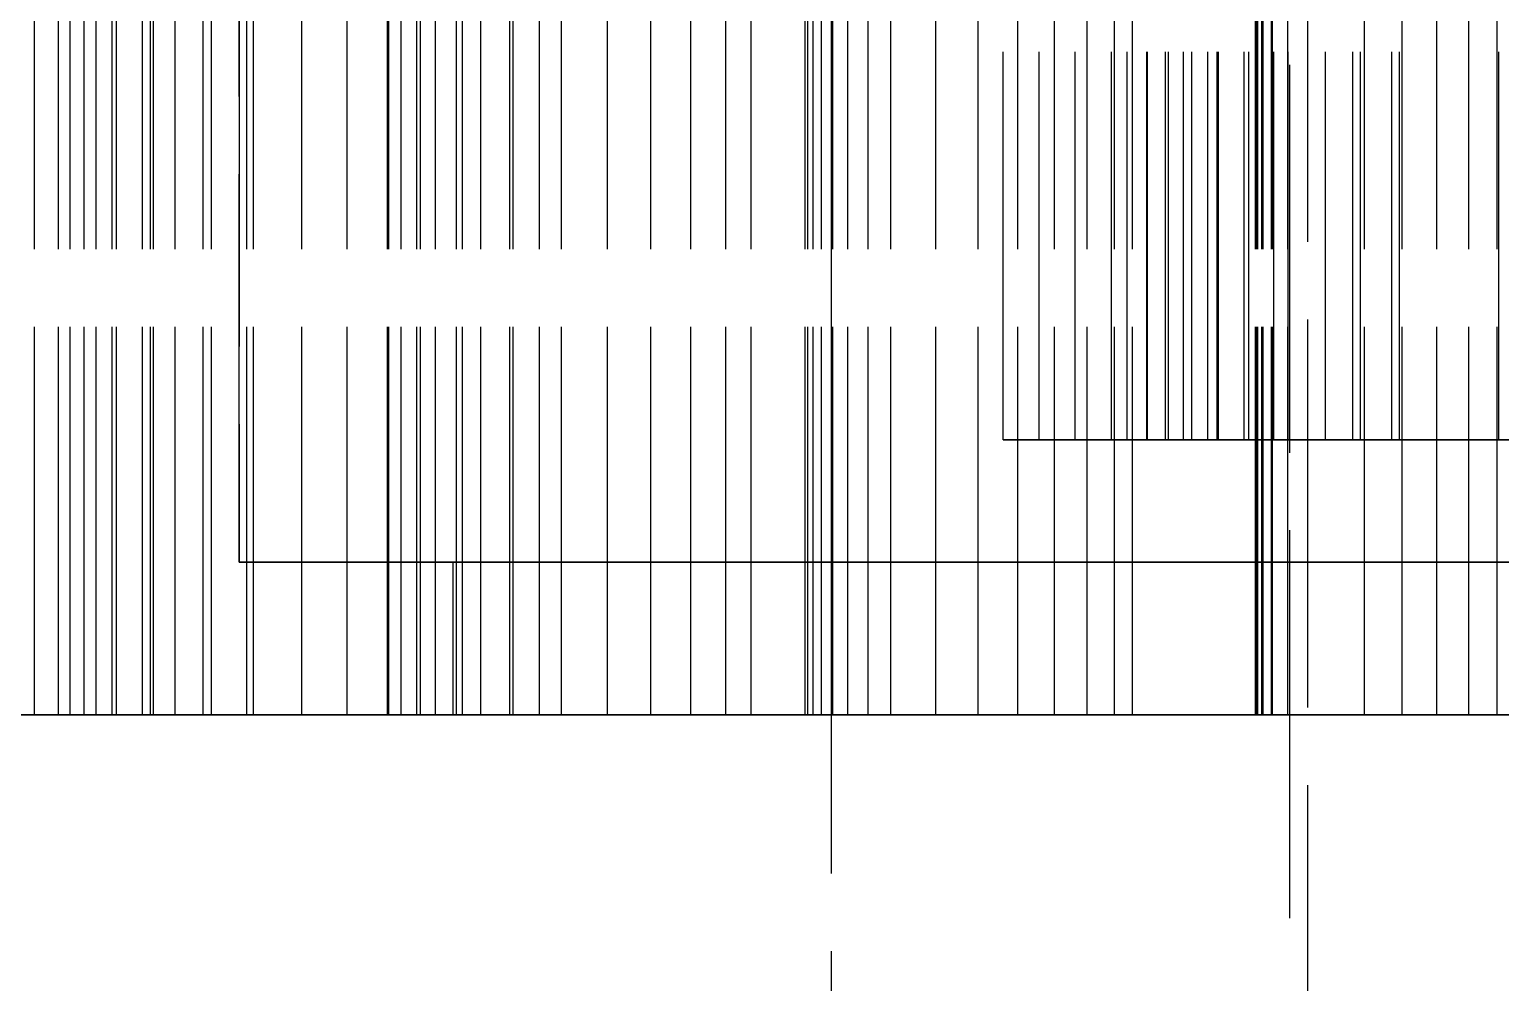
# Model space of a CAD drawing. Header units: millimetres. Extents: x -9 to 243, y -53 to 196.
# Drawn here: x 152.163 to 156.981, y 18.523 to 21.644 of the extents above; entities that cross this region are included whole.
import ezdxf

# ---------------------------------------------------------------- set-up
doc = ezdxf.new("R2010")
doc.units = ezdxf.units.MM
doc.linetypes.add('DASHED', pattern=[1.524, 1.27, -0.254])
doc.layers.add('HIDDEN', color=8, linetype='DASHED')

msp = doc.modelspace()

# ---------------------------------------------------------------- linework, layer by layer
at = {"layer": 'HIDDEN'}
for points in [[(156.35, -20.2), (156.35, 32.4)], [(156.29, 26.1), (156.29, -11.6)], [(152.17957, 19.4), (152.17957, 23.8)], [(152.17957, 19.4), (152.17957, 23.8)], [(152.25776, 19.4), (152.25776, 23.8)], [(152.25776, 19.4), (152.25776, 23.8)], [(152.29646, 19.4), (152.29646, 23.8)], [(152.29646, 19.4), (152.29646, 23.8)], [(152.34254, 19.4), (152.34254, 23.8)], [(152.34254, 19.4), (152.34254, 23.8)], [(152.38156, 19.4), (152.38156, 23.8)], [(152.38156, 19.4), (152.38156, 23.8)], [(152.43416, 19.4), (152.43416, 23.8)], [(152.43416, 19.4), (152.43416, 23.8)], [(152.44796, 19.4), (152.44796, 23.8)], [(152.44796, 19.4), (152.44796, 23.8)], [(152.5331, 19.4), (152.5331, 23.8)], [(152.5331, 19.4), (152.5331, 23.8)], [(152.55946, 19.4), (152.55946, 23.8)], [(152.55946, 19.4), (152.55946, 23.8)], [(152.56935, 19.4), (152.56935, 23.8)], [(152.56935, 19.4), (152.56935, 23.8)], [(152.64041, 19.4), (152.64041, 23.8)], [(152.64041, 19.4), (152.64041, 23.8)], [(152.73148, 19.4), (152.73148, 23.8)], [(152.73148, 19.4), (152.73148, 23.8)], [(152.75952, 19.4), (152.75952, 23.8)], [(152.75952, 19.4), (152.75952, 23.8)], [(152.87501, 19.4), (152.87501, 23.8)], [(152.87501, 19.4), (152.87501, 23.8)], [(152.89697, 19.4), (152.89697, 23.8)], [(152.89697, 19.4), (152.89697, 23.8)], [(153.05501, 19.4), (153.05501, 23.8)], [(153.05501, 19.4), (153.05501, 23.8)], [(153.20404, 19.4), (153.20404, 23.8)], [(153.20404, 19.4), (153.20404, 23.8)], [(153.33554, 19.4), (153.33554, 23.8)], [(153.33554, 19.4), (153.33554, 23.8)], [(153.33972, 19.4), (153.33972, 23.8)], [(153.33972, 19.4), (153.33972, 23.8)], [(153.37988, 19.4), (153.37988, 23.8)], [(153.37988, 19.4), (153.37988, 23.8)], [(153.4321, 19.4), (153.4321, 23.8)], [(153.4321, 19.4), (153.4321, 23.8)], [(153.4442, 19.4), (153.4442, 23.8)], [(153.4442, 19.4), (153.4442, 23.8)], [(153.49259, 19.4), (153.49259, 23.8)], [(153.49259, 19.4), (153.49259, 23.8)], [(153.56204, 19.4), (153.56204, 23.8)], [(153.56204, 19.4), (153.56204, 23.8)], [(153.58166, 19.4), (153.58166, 23.8)], [(153.58166, 19.4), (153.58166, 23.8)], [(153.64181, 19.4), (153.64181, 23.8)], [(153.64181, 19.4), (153.64181, 23.8)], [(153.73627, 19.4), (153.73627, 23.8)], [(153.73627, 19.4), (153.73627, 23.8)], [(153.7475, 19.4), (153.7475, 23.8)], [(153.7475, 19.4), (153.7475, 23.8)], [(153.83323, 19.4), (153.83323, 23.8)], [(153.83323, 19.4), (153.83323, 23.8)], [(153.90602, 19.4), (153.90602, 23.8)], [(153.90602, 19.4), (153.90602, 23.8)], [(154.05653, 19.4), (154.05653, 23.8)], [(154.05653, 19.4), (154.05653, 23.8)], [(154.19799, 19.4), (154.19799, 23.8)], [(154.19799, 19.4), (154.19799, 23.8)], [(154.3286, 19.4), (154.3286, 23.8)], [(154.3286, 19.4), (154.3286, 23.8)], [(154.44324, 19.4), (154.44324, 23.8)], [(154.44324, 19.4), (154.44324, 23.8)], [(154.5268, 19.4), (154.5268, 23.8)], [(154.5268, 19.4), (154.5268, 23.8)], [(154.70343, 19.4), (154.70343, 23.8)], [(154.70343, 19.4), (154.70343, 23.8)], [(154.71221, 19.4), (154.71221, 23.8)], [(154.71221, 19.4), (154.71221, 23.8)], [(154.72987, 19.4), (154.72987, 23.8)], [(154.72987, 19.4), (154.72987, 23.8)], [(154.75691, 19.4), (154.75691, 23.8)], [(154.75691, 19.4), (154.75691, 23.8)], [(154.79419, 19.4), (154.79419, 23.8)], [(154.79419, 19.4), (154.79419, 23.8)], [(154.84335, 19.4), (154.84335, 23.8)], [(154.84335, 19.4), (154.84335, 23.8)], [(154.90953, 19.4), (154.90953, 23.8)], [(154.90953, 19.4), (154.90953, 23.8)], [(154.98423, 19.4), (154.98423, 23.8)], [(154.98423, 19.4), (154.98423, 23.8)], [(154.98424, 19.4), (154.98424, 23.8)], [(154.98424, 19.4), (154.98424, 23.8)], [(155.13162, 19.4), (155.13162, 23.8)], [(155.13162, 19.4), (155.13162, 23.8)], [(155.27056, 19.4), (155.27056, 23.8)], [(155.27056, 19.4), (155.27056, 23.8)], [(155.40031, 19.4), (155.40031, 23.8)], [(155.40031, 19.4), (155.40031, 23.8)], [(155.51974, 19.4), (155.51974, 23.8)], [(155.51974, 19.4), (155.51974, 23.8)], [(155.62691, 19.4), (155.62691, 23.8)], [(155.62691, 19.4), (155.62691, 23.8)], [(155.71611, 19.4), (155.71611, 23.8)], [(155.71611, 19.4), (155.71611, 23.8)], [(155.77553, 19.4), (155.77553, 23.8)], [(155.77553, 19.4), (155.77553, 23.8)], [(156.17853, 19.4), (156.17853, 23.8)], [(156.17853, 19.4), (156.17853, 23.8)], [(156.18221, 19.4), (156.18221, 23.8)], [(156.18221, 19.4), (156.18221, 23.8)], [(156.18597, 19.4), (156.18597, 23.8)], [(156.18597, 19.4), (156.18597, 23.8)], [(156.19887, 19.4), (156.19887, 23.8)], [(156.19887, 19.4), (156.19887, 23.8)], [(156.20355, 19.4), (156.20355, 23.8)], [(156.20355, 19.4), (156.20355, 23.8)], [(156.23067, 19.4), (156.23067, 23.8)], [(156.23067, 19.4), (156.23067, 23.8)], [(156.23422, 19.4), (156.23422, 23.8)], [(156.23422, 19.4), (156.23422, 23.8)], [(156.28382, 19.4), (156.28382, 23.8)], [(156.28382, 19.4), (156.28382, 23.8)], [(156.53535, 19.4), (156.53535, 23.8)], [(156.53535, 19.4), (156.53535, 23.8)], [(156.65864, 19.4), (156.65864, 23.8)], [(156.65864, 19.4), (156.65864, 23.8)], [(156.77266, 19.4), (156.77266, 23.8)], [(156.77266, 19.4), (156.77266, 23.8)], [(156.87665, 19.4), (156.87665, 23.8)], [(156.87665, 19.4), (156.87665, 23.8)], [(156.96947, 19.4), (156.96947, 23.8)], [(156.96947, 19.4), (156.96947, 23.8)], [(152.85, 23.4), (152.85, 19.9)], [(152.85, 19.9), (152.85, 23.4)], [(154.79, 19.9), (154.79, 23.4)], [(154.79, -11.6), (154.79, 23.4)], [(155.35227, 20.3), (155.35227, 23.3)], [(155.35227, 20.3), (155.35227, 23.3)], [(155.4694, 20.3), (155.4694, 23.3)], [(155.4694, 20.3), (155.4694, 23.3)], [(155.58758, 20.3), (155.58758, 23.3)], [(155.58758, 20.3), (155.58758, 23.3)], [(155.70621, 20.3), (155.70621, 23.3)], [(155.70621, 20.3), (155.70621, 23.3)], [(155.75786, 20.3), (155.75786, 23.3)], [(155.75786, 20.3), (155.75786, 23.3)], [(155.82227, 20.3), (155.82227, 23.3)], [(155.82227, 20.3), (155.82227, 23.3)], [(155.82466, 20.3), (155.82466, 23.3)], [(155.82466, 20.3), (155.82466, 23.3)], [(155.88389, 20.3), (155.88389, 23.3)], [(155.88389, 20.3), (155.88389, 23.3)], [(155.89302, 20.3), (155.89302, 23.3)], [(155.89302, 20.3), (155.89302, 23.3)], [(155.94218, 20.3), (155.94218, 23.3)], [(155.94218, 20.3), (155.94218, 23.3)], [(155.96986, 20.3), (155.96986, 23.3)], [(155.96986, 20.3), (155.96986, 23.3)], [(156.02237, 20.3), (156.02237, 23.3)], [(156.02237, 20.3), (156.02237, 23.3)], [(156.05268, 20.3), (156.05268, 23.3)], [(156.05268, 20.3), (156.05268, 23.3)], [(156.05752, 20.3), (156.05752, 23.3)], [(156.05752, 20.3), (156.05752, 23.3)], [(156.14169, 20.3), (156.14169, 23.3)], [(156.14169, 20.3), (156.14169, 23.3)], [(156.15631, 20.3), (156.15631, 23.3)], [(156.15631, 20.3), (156.15631, 23.3)], [(156.23848, 20.3), (156.23848, 23.3)], [(156.23848, 20.3), (156.23848, 23.3)], [(156.28494, 20.3), (156.28494, 23.3)], [(156.28494, 20.3), (156.28494, 23.3)], [(156.40727, 20.3), (156.40727, 23.3)], [(156.40727, 20.3), (156.40727, 23.3)], [(156.49741, 20.3), (156.49741, 23.3)], [(156.49741, 20.3), (156.49741, 23.3)], [(156.52182, 20.3), (156.52182, 23.3)], [(156.52182, 20.3), (156.52182, 23.3)], [(156.6248, 20.3), (156.6248, 23.3)], [(156.6248, 20.3), (156.6248, 23.3)], [(156.64986, 20.3), (156.64986, 23.3)], [(156.64986, 20.3), (156.64986, 23.3)], [(156.97533, 20.3), (156.97533, 23.3)], [(156.97533, 20.3), (156.97533, 23.3)], [(155.35227, 20.3), (155.4694, 20.3)], [(155.4694, 20.3), (155.35227, 20.3)], [(155.4694, 20.3), (155.58758, 20.3)], [(155.58758, 20.3), (155.4694, 20.3)], [(155.58758, 20.3), (155.70621, 20.3)], [(155.70621, 20.3), (155.58758, 20.3)], [(155.70621, 20.3), (155.82466, 20.3)], [(155.82466, 20.3), (155.70621, 20.3)], [(155.75786, 20.3), (155.88389, 20.3)], [(155.82227, 20.3), (155.75786, 20.3)], [(155.75786, 20.3), (155.82227, 20.3)], [(155.88389, 20.3), (155.75786, 20.3)], [(155.89302, 20.3), (155.82227, 20.3)], [(155.82227, 20.3), (155.89302, 20.3)], [(155.82466, 20.3), (155.94218, 20.3)], [(155.94218, 20.3), (155.82466, 20.3)], [(155.88389, 20.3), (156.02237, 20.3)], [(156.02237, 20.3), (155.88389, 20.3)], [(155.96986, 20.3), (155.89302, 20.3)], [(155.89302, 20.3), (155.96986, 20.3)], [(155.94218, 20.3), (156.05752, 20.3)], [(156.05752, 20.3), (155.94218, 20.3)], [(156.05268, 20.3), (155.96986, 20.3)], [(155.96986, 20.3), (156.05268, 20.3)], [(156.02237, 20.3), (156.15631, 20.3)], [(156.15631, 20.3), (156.02237, 20.3)], [(156.14169, 20.3), (156.05268, 20.3)], [(156.05268, 20.3), (156.14169, 20.3)], [(156.05752, 20.3), (156.49741, 20.3)], [(156.49741, 20.3), (156.05752, 20.3)], [(156.23848, 20.3), (156.14169, 20.3)], [(156.14169, 20.3), (156.23848, 20.3)], [(156.15631, 20.3), (156.28494, 20.3)], [(156.28494, 20.3), (156.15631, 20.3)], [(156.64986, 20.3), (156.23848, 20.3)], [(156.23848, 20.3), (156.64986, 20.3)], [(156.28494, 20.3), (156.40727, 20.3)], [(156.40727, 20.3), (156.28494, 20.3)], [(156.40727, 20.3), (156.52182, 20.3)], [(156.52182, 20.3), (156.40727, 20.3)], [(156.49741, 20.3), (156.64986, 20.3)], [(156.64986, 20.3), (156.49741, 20.3)], [(156.52182, 20.3), (156.6248, 20.3)], [(156.6248, 20.3), (156.52182, 20.3)], [(156.6248, 20.3), (156.97533, 20.3)], [(156.97533, 20.3), (156.6248, 20.3)], [(156.97533, 20.3), (157.39184, 20.3)], [(157.39184, 20.3), (156.97533, 20.3)], [(157.04048, 19.9), (156.85, 19.9), (156.65952, 19.9), (156.46905, 19.9), (156.27857, 19.9), (156.0881, 19.9), (155.89762, 19.9), (155.70714, 19.9), (155.51667, 19.9), (155.32619, 19.9), (155.13571, 19.9), (154.94524, 19.9), (154.75476, 19.9), (154.56429, 19.9), (154.37381, 19.9), (154.18333, 19.9), (153.99286, 19.9), (153.80238, 19.9), (153.6119, 19.9), (153.42143, 19.9), (153.23095, 19.9), (153.04048, 19.9), (152.85, 19.9)], [(152.85, 19.9), (152.94524, 19.9), (153.04048, 19.9), (153.13571, 19.9), (153.23095, 19.9), (153.32619, 19.9), (153.42143, 19.9), (153.51667, 19.9), (153.6119, 19.9), (153.70714, 19.9), (153.80238, 19.9), (153.89762, 19.9), (153.99286, 19.9), (154.0881, 19.9), (154.18333, 19.9), (154.27857, 19.9), (154.37381, 19.9), (154.46905, 19.9), (154.56429, 19.9), (154.65952, 19.9), (154.75476, 19.9), (154.85, 19.9), (154.94524, 19.9), (155.04048, 19.9), (155.13571, 19.9), (155.23095, 19.9), (155.32619, 19.9), (155.42143, 19.9), (155.51667, 19.9), (155.6119, 19.9), (155.70714, 19.9), (155.80238, 19.9), (155.89762, 19.9), (155.99286, 19.9), (156.0881, 19.9), (156.18333, 19.9), (156.27857, 19.9), (156.37381, 19.9), (156.46905, 19.9), (156.56429, 19.9), (156.65952, 19.9), (156.75476, 19.9), (156.85, 19.9), (156.94524, 19.9), (157.04048, 19.9)], [(157.04048, 19.9), (156.85, 19.9), (156.65952, 19.9), (156.46905, 19.9), (156.27857, 19.9), (156.0881, 19.9), (155.89762, 19.9), (155.70714, 19.9), (155.51667, 19.9), (155.32619, 19.9), (155.13571, 19.9), (154.94524, 19.9), (154.75476, 19.9), (154.56429, 19.9), (154.37381, 19.9), (154.18333, 19.9), (153.99286, 19.9), (153.80238, 19.9), (153.6119, 19.9), (153.42143, 19.9), (153.23095, 19.9), (153.04048, 19.9), (152.85, 19.9)], [(152.85, 19.9), (152.94524, 19.9), (153.04048, 19.9), (153.13571, 19.9), (153.23095, 19.9), (153.32619, 19.9), (153.42143, 19.9), (153.51667, 19.9), (153.6119, 19.9), (153.70714, 19.9), (153.80238, 19.9), (153.89762, 19.9), (153.99286, 19.9), (154.0881, 19.9), (154.18333, 19.9), (154.27857, 19.9), (154.37381, 19.9), (154.46905, 19.9), (154.56429, 19.9), (154.65952, 19.9), (154.75476, 19.9), (154.85, 19.9), (154.94524, 19.9), (155.04048, 19.9), (155.13571, 19.9), (155.23095, 19.9), (155.32619, 19.9), (155.42143, 19.9), (155.51667, 19.9), (155.6119, 19.9), (155.70714, 19.9), (155.80238, 19.9), (155.89762, 19.9), (155.99286, 19.9), (156.0881, 19.9), (156.18333, 19.9), (156.27857, 19.9), (156.37381, 19.9), (156.46905, 19.9), (156.56429, 19.9), (156.65952, 19.9), (156.75476, 19.9), (156.85, 19.9), (156.94524, 19.9), (157.04048, 19.9)], [(157.08333, 19.9), (156.91508, 19.9), (156.74683, 19.9), (156.57857, 19.9), (156.41032, 19.9), (156.24206, 19.9), (156.07381, 19.9), (155.90556, 19.9), (155.7373, 19.9), (155.56905, 19.9), (155.40079, 19.9), (155.23254, 19.9), (155.06429, 19.9), (154.89603, 19.9), (154.72778, 19.9), (154.55952, 19.9), (154.39127, 19.9), (154.22302, 19.9), (154.05476, 19.9), (153.88651, 19.9), (153.71825, 19.9), (153.55, 19.9)], [(153.55, 19.9), (153.63413, 19.9), (153.71825, 19.9), (153.80238, 19.9), (153.88651, 19.9), (153.97063, 19.9), (154.05476, 19.9), (154.13889, 19.9), (154.22302, 19.9), (154.30714, 19.9), (154.39127, 19.9), (154.4754, 19.9), (154.55952, 19.9), (154.64365, 19.9), (154.72778, 19.9), (154.8119, 19.9), (154.89603, 19.9), (154.98016, 19.9), (155.06429, 19.9), (155.14841, 19.9), (155.23254, 19.9), (155.31667, 19.9), (155.40079, 19.9), (155.48492, 19.9), (155.56905, 19.9), (155.65317, 19.9), (155.7373, 19.9), (155.82143, 19.9), (155.90556, 19.9), (155.98968, 19.9), (156.07381, 19.9), (156.15794, 19.9), (156.24206, 19.9), (156.32619, 19.9), (156.41032, 19.9), (156.49444, 19.9), (156.57857, 19.9), (156.6627, 19.9), (156.74683, 19.9), (156.83095, 19.9), (156.91508, 19.9), (156.99921, 19.9)], [(153.55, 19.9), (153.55, 19.4)], [(156.98111, 19.9), (156.85222, 19.9), (156.72333, 19.9), (156.59444, 19.9), (156.46556, 19.9), (156.33667, 19.9), (156.20778, 19.9), (156.07889, 19.9), (155.95, 19.9), (155.82111, 19.9), (155.69222, 19.9), (155.56333, 19.9), (155.43444, 19.9), (155.30556, 19.9), (155.17667, 19.9), (155.04778, 19.9), (154.91889, 19.9), (154.79, 19.9)], [(154.79, 19.9), (154.85444, 19.9), (154.91889, 19.9), (154.98333, 19.9), (155.04778, 19.9), (155.11222, 19.9), (155.17667, 19.9), (155.24111, 19.9), (155.30556, 19.9), (155.37, 19.9), (155.43444, 19.9), (155.49889, 19.9), (155.56333, 19.9), (155.62778, 19.9), (155.69222, 19.9), (155.75667, 19.9), (155.82111, 19.9), (155.88556, 19.9), (155.95, 19.9), (156.01444, 19.9), (156.07889, 19.9), (156.14333, 19.9), (156.20778, 19.9), (156.27222, 19.9), (156.33667, 19.9), (156.40111, 19.9), (156.46556, 19.9), (156.53, 19.9), (156.59444, 19.9), (156.65889, 19.9), (156.72333, 19.9), (156.78778, 19.9), (156.85222, 19.9), (156.91667, 19.9), (156.98111, 19.9)], [(152.13473, 19.4), (152.29646, 19.4)], [(152.29646, 19.4), (152.13473, 19.4)], [(152.17957, 19.4), (152.38156, 19.4)], [(152.25776, 19.4), (152.17957, 19.4)], [(152.17957, 19.4), (152.25776, 19.4)], [(152.38156, 19.4), (152.17957, 19.4)], [(152.34254, 19.4), (152.25776, 19.4)], [(152.25776, 19.4), (152.34254, 19.4)], [(152.29646, 19.4), (152.44796, 19.4)], [(152.44796, 19.4), (152.29646, 19.4)], [(152.43416, 19.4), (152.34254, 19.4)], [(152.34254, 19.4), (152.43416, 19.4)], [(152.38156, 19.4), (152.55946, 19.4)], [(152.55946, 19.4), (152.38156, 19.4)], [(152.5331, 19.4), (152.43416, 19.4)], [(152.43416, 19.4), (152.5331, 19.4)], [(152.44796, 19.4), (152.56935, 19.4)], [(152.56935, 19.4), (152.44796, 19.4)], [(152.64041, 19.4), (152.5331, 19.4)], [(152.5331, 19.4), (152.64041, 19.4)], [(152.55946, 19.4), (152.73148, 19.4)], [(152.73148, 19.4), (152.55946, 19.4)], [(152.56935, 19.4), (152.5742, 19.4), (152.57905, 19.4), (152.58391, 19.4), (152.58876, 19.4), (152.59361, 19.4), (152.59846, 19.4), (152.60331, 19.4), (152.60816, 19.4), (152.61302, 19.4), (152.61787, 19.4), (152.62272, 19.4), (152.62757, 19.4), (152.63242, 19.4), (152.63727, 19.4), (152.64213, 19.4), (152.64698, 19.4), (152.65183, 19.4), (152.65668, 19.4), (152.66153, 19.4), (152.66638, 19.4), (152.67124, 19.4), (152.67609, 19.4), (152.68094, 19.4), (152.68579, 19.4), (152.69064, 19.4), (152.69549, 19.4), (152.70035, 19.4), (152.7052, 19.4), (152.71005, 19.4), (152.7149, 19.4), (152.71975, 19.4), (152.7246, 19.4), (152.72946, 19.4), (152.73431, 19.4), (152.73916, 19.4), (152.74401, 19.4), (152.74886, 19.4), (152.75371, 19.4), (152.75857, 19.4), (152.76342, 19.4), (152.76827, 19.4), (152.77312, 19.4), (152.77797, 19.4), (152.78282, 19.4), (152.78768, 19.4), (152.79253, 19.4), (152.79738, 19.4), (152.80223, 19.4), (152.80708, 19.4), (152.81193, 19.4), (152.81679, 19.4), (152.82164, 19.4), (152.82649, 19.4), (152.83134, 19.4), (152.83619, 19.4), (152.84104, 19.4), (152.8459, 19.4), (152.85075, 19.4), (152.8556, 19.4), (152.86045, 19.4), (152.8653, 19.4), (152.87015, 19.4), (152.87501, 19.4)], [(152.87501, 19.4), (152.87015, 19.4), (152.8653, 19.4), (152.86045, 19.4), (152.8556, 19.4), (152.85075, 19.4), (152.8459, 19.4), (152.84104, 19.4), (152.83619, 19.4), (152.83134, 19.4), (152.82649, 19.4), (152.82164, 19.4), (152.81679, 19.4), (152.81193, 19.4), (152.80708, 19.4), (152.80223, 19.4), (152.79738, 19.4), (152.79253, 19.4), (152.78768, 19.4), (152.78282, 19.4), (152.77797, 19.4), (152.77312, 19.4), (152.76827, 19.4), (152.76342, 19.4), (152.75857, 19.4), (152.75371, 19.4), (152.74886, 19.4), (152.74401, 19.4), (152.73916, 19.4), (152.73431, 19.4), (152.72946, 19.4), (152.7246, 19.4), (152.71975, 19.4), (152.7149, 19.4), (152.71005, 19.4), (152.7052, 19.4), (152.70035, 19.4), (152.69549, 19.4), (152.69064, 19.4), (152.68579, 19.4), (152.68094, 19.4), (152.67609, 19.4), (152.67124, 19.4), (152.66638, 19.4), (152.66153, 19.4), (152.65668, 19.4), (152.65183, 19.4), (152.64698, 19.4), (152.64213, 19.4), (152.63727, 19.4), (152.63242, 19.4), (152.62757, 19.4), (152.62272, 19.4), (152.61787, 19.4), (152.61302, 19.4), (152.60816, 19.4), (152.60331, 19.4), (152.59846, 19.4), (152.59361, 19.4), (152.58876, 19.4), (152.58391, 19.4), (152.57905, 19.4), (152.5742, 19.4), (152.56935, 19.4)], [(152.75952, 19.4), (152.64041, 19.4)], [(152.64041, 19.4), (152.75952, 19.4)], [(152.73148, 19.4), (152.89697, 19.4)], [(152.89697, 19.4), (152.73148, 19.4)], [(152.87501, 19.4), (152.75952, 19.4)], [(152.75952, 19.4), (152.87501, 19.4)], [(152.89697, 19.4), (153.05501, 19.4)], [(153.05501, 19.4), (152.89697, 19.4)], [(153.05501, 19.4), (153.20404, 19.4)], [(153.20404, 19.4), (153.05501, 19.4)], [(153.20404, 19.4), (153.33972, 19.4)], [(153.33972, 19.4), (153.20404, 19.4)], [(153.33554, 19.4), (153.58166, 19.4)], [(153.37988, 19.4), (153.33554, 19.4)], [(153.33554, 19.4), (153.37988, 19.4)], [(153.58166, 19.4), (153.33554, 19.4)], [(153.33972, 19.4), (153.4442, 19.4)], [(153.4442, 19.4), (153.33972, 19.4)], [(153.4321, 19.4), (153.37988, 19.4)], [(153.37988, 19.4), (153.4321, 19.4)], [(153.49259, 19.4), (153.4321, 19.4)], [(153.4321, 19.4), (153.49259, 19.4)], [(153.4442, 19.4), (153.45038, 19.4), (153.45655, 19.4), (153.46273, 19.4), (153.4689, 19.4), (153.47508, 19.4), (153.48125, 19.4), (153.48743, 19.4), (153.4936, 19.4), (153.49978, 19.4), (153.50595, 19.4), (153.51213, 19.4), (153.5183, 19.4), (153.52448, 19.4), (153.53065, 19.4), (153.53683, 19.4), (153.543, 19.4), (153.54918, 19.4), (153.55535, 19.4), (153.56153, 19.4), (153.5677, 19.4), (153.57388, 19.4), (153.58005, 19.4), (153.58623, 19.4), (153.5924, 19.4), (153.59858, 19.4), (153.60475, 19.4), (153.61093, 19.4), (153.6171, 19.4), (153.62328, 19.4), (153.62945, 19.4), (153.63563, 19.4), (153.6418, 19.4), (153.64798, 19.4), (153.65415, 19.4), (153.66033, 19.4), (153.6665, 19.4), (153.67268, 19.4), (153.67885, 19.4), (153.68503, 19.4), (153.6912, 19.4), (153.69738, 19.4), (153.70355, 19.4), (153.70973, 19.4), (153.7159, 19.4), (153.72208, 19.4), (153.72825, 19.4), (153.73443, 19.4), (153.7406, 19.4), (153.74678, 19.4), (153.75295, 19.4), (153.75913, 19.4), (153.7653, 19.4), (153.77148, 19.4), (153.77765, 19.4), (153.78383, 19.4), (153.79, 19.4), (153.79618, 19.4), (153.80235, 19.4), (153.80853, 19.4), (153.8147, 19.4), (153.82088, 19.4), (153.82705, 19.4), (153.83323, 19.4)], [(153.83323, 19.4), (153.82705, 19.4), (153.82088, 19.4), (153.8147, 19.4), (153.80853, 19.4), (153.80235, 19.4), (153.79618, 19.4), (153.79, 19.4), (153.78383, 19.4), (153.77765, 19.4), (153.77148, 19.4), (153.7653, 19.4), (153.75913, 19.4), (153.75295, 19.4), (153.74678, 19.4), (153.7406, 19.4), (153.73443, 19.4), (153.72825, 19.4), (153.72208, 19.4), (153.7159, 19.4), (153.70973, 19.4), (153.70355, 19.4), (153.69738, 19.4), (153.6912, 19.4), (153.68503, 19.4), (153.67885, 19.4), (153.67268, 19.4), (153.6665, 19.4), (153.66033, 19.4), (153.65415, 19.4), (153.64798, 19.4), (153.6418, 19.4), (153.63563, 19.4), (153.62945, 19.4), (153.62328, 19.4), (153.6171, 19.4), (153.61093, 19.4), (153.60475, 19.4), (153.59858, 19.4), (153.5924, 19.4), (153.58623, 19.4), (153.58005, 19.4), (153.57388, 19.4), (153.5677, 19.4), (153.56153, 19.4), (153.55535, 19.4), (153.54918, 19.4), (153.543, 19.4), (153.53683, 19.4), (153.53065, 19.4), (153.52448, 19.4), (153.5183, 19.4), (153.51213, 19.4), (153.50595, 19.4), (153.49978, 19.4), (153.4936, 19.4), (153.48743, 19.4), (153.48125, 19.4), (153.47508, 19.4), (153.4689, 19.4), (153.46273, 19.4), (153.45655, 19.4), (153.45038, 19.4), (153.4442, 19.4)], [(153.56204, 19.4), (153.49259, 19.4)], [(153.49259, 19.4), (153.56204, 19.4)], [(157.08333, 19.4), (156.91508, 19.4), (156.74683, 19.4), (156.57857, 19.4), (156.41032, 19.4), (156.24206, 19.4), (156.07381, 19.4), (155.90556, 19.4), (155.7373, 19.4), (155.56905, 19.4), (155.40079, 19.4), (155.23254, 19.4), (155.06429, 19.4), (154.89603, 19.4), (154.72778, 19.4), (154.55952, 19.4), (154.39127, 19.4), (154.22302, 19.4), (154.05476, 19.4), (153.88651, 19.4), (153.71825, 19.4), (153.55, 19.4)], [(153.55, 19.4), (153.63413, 19.4), (153.71825, 19.4), (153.80238, 19.4), (153.88651, 19.4), (153.97063, 19.4), (154.05476, 19.4), (154.13889, 19.4), (154.22302, 19.4), (154.30714, 19.4), (154.39127, 19.4), (154.4754, 19.4), (154.55952, 19.4), (154.64365, 19.4), (154.72778, 19.4), (154.8119, 19.4), (154.89603, 19.4), (154.98016, 19.4), (155.06429, 19.4), (155.14841, 19.4), (155.23254, 19.4), (155.31667, 19.4), (155.40079, 19.4), (155.48492, 19.4), (155.56905, 19.4), (155.65317, 19.4), (155.7373, 19.4), (155.82143, 19.4), (155.90556, 19.4), (155.98968, 19.4), (156.07381, 19.4), (156.15794, 19.4), (156.24206, 19.4), (156.32619, 19.4), (156.41032, 19.4), (156.49444, 19.4), (156.57857, 19.4), (156.6627, 19.4), (156.74683, 19.4), (156.83095, 19.4), (156.91508, 19.4), (156.99921, 19.4)], [(153.64181, 19.4), (153.56204, 19.4)], [(153.56204, 19.4), (153.64181, 19.4)], [(153.58166, 19.4), (153.7475, 19.4)], [(153.7475, 19.4), (153.58166, 19.4)], [(153.73627, 19.4), (153.64181, 19.4)], [(153.64181, 19.4), (153.73627, 19.4)], [(153.83323, 19.4), (153.73627, 19.4)], [(153.73627, 19.4), (153.83323, 19.4)], [(153.7475, 19.4), (153.90602, 19.4)], [(153.90602, 19.4), (153.7475, 19.4)], [(153.90602, 19.4), (154.05653, 19.4)], [(154.05653, 19.4), (153.90602, 19.4)], [(154.05653, 19.4), (154.19799, 19.4)], [(154.19799, 19.4), (154.05653, 19.4)], [(154.19799, 19.4), (154.3286, 19.4)], [(154.3286, 19.4), (154.19799, 19.4)], [(154.3286, 19.4), (154.44324, 19.4)], [(154.44324, 19.4), (154.3286, 19.4)], [(154.44324, 19.4), (154.5268, 19.4)], [(154.5268, 19.4), (154.44324, 19.4)], [(154.5268, 19.4), (154.53406, 19.4), (154.54132, 19.4), (154.54858, 19.4), (154.55584, 19.4), (154.5631, 19.4), (154.57036, 19.4), (154.57763, 19.4), (154.58489, 19.4), (154.59215, 19.4), (154.59941, 19.4), (154.60667, 19.4), (154.61393, 19.4), (154.62119, 19.4), (154.62845, 19.4), (154.63571, 19.4), (154.64297, 19.4), (154.65024, 19.4), (154.6575, 19.4), (154.66476, 19.4), (154.67202, 19.4), (154.67928, 19.4), (154.68654, 19.4), (154.6938, 19.4), (154.70106, 19.4), (154.70832, 19.4), (154.71558, 19.4), (154.72285, 19.4), (154.73011, 19.4), (154.73737, 19.4), (154.74463, 19.4), (154.75189, 19.4), (154.75915, 19.4), (154.76641, 19.4), (154.77367, 19.4), (154.78093, 19.4), (154.7882, 19.4), (154.79546, 19.4), (154.80272, 19.4), (154.80998, 19.4), (154.81724, 19.4), (154.8245, 19.4), (154.83176, 19.4), (154.83902, 19.4), (154.84628, 19.4), (154.85354, 19.4), (154.86081, 19.4), (154.86807, 19.4), (154.87533, 19.4), (154.88259, 19.4), (154.88985, 19.4), (154.89711, 19.4), (154.90437, 19.4), (154.91163, 19.4), (154.91889, 19.4), (154.92616, 19.4), (154.93342, 19.4), (154.94068, 19.4), (154.94794, 19.4), (154.9552, 19.4), (154.96246, 19.4), (154.96972, 19.4), (154.97698, 19.4), (154.98424, 19.4)], [(154.98424, 19.4), (154.97698, 19.4), (154.96972, 19.4), (154.96246, 19.4), (154.9552, 19.4), (154.94794, 19.4), (154.94068, 19.4), (154.93342, 19.4), (154.92616, 19.4), (154.91889, 19.4), (154.91163, 19.4), (154.90437, 19.4), (154.89711, 19.4), (154.88985, 19.4), (154.88259, 19.4), (154.87533, 19.4), (154.86807, 19.4), (154.86081, 19.4), (154.85354, 19.4), (154.84628, 19.4), (154.83902, 19.4), (154.83176, 19.4), (154.8245, 19.4), (154.81724, 19.4), (154.80998, 19.4), (154.80272, 19.4), (154.79546, 19.4), (154.7882, 19.4), (154.78093, 19.4), (154.77367, 19.4), (154.76641, 19.4), (154.75915, 19.4), (154.75189, 19.4), (154.74463, 19.4), (154.73737, 19.4), (154.73011, 19.4), (154.72285, 19.4), (154.71558, 19.4), (154.70832, 19.4), (154.70106, 19.4), (154.6938, 19.4), (154.68654, 19.4), (154.67928, 19.4), (154.67202, 19.4), (154.66476, 19.4), (154.6575, 19.4), (154.65024, 19.4), (154.64297, 19.4), (154.63571, 19.4), (154.62845, 19.4), (154.62119, 19.4), (154.61393, 19.4), (154.60667, 19.4), (154.59941, 19.4), (154.59215, 19.4), (154.58489, 19.4), (154.57763, 19.4), (154.57036, 19.4), (154.5631, 19.4), (154.55584, 19.4), (154.54858, 19.4), (154.54132, 19.4), (154.53406, 19.4), (154.5268, 19.4)], [(154.70343, 19.4), (154.98423, 19.4)], [(154.71221, 19.4), (154.70343, 19.4)], [(154.70343, 19.4), (154.71221, 19.4)], [(154.98423, 19.4), (154.70343, 19.4)], [(154.72987, 19.4), (154.71221, 19.4)], [(154.71221, 19.4), (154.72987, 19.4)], [(154.75691, 19.4), (154.72987, 19.4)], [(154.72987, 19.4), (154.75691, 19.4)], [(154.79419, 19.4), (154.75691, 19.4)], [(154.75691, 19.4), (154.79419, 19.4)], [(154.84335, 19.4), (154.79419, 19.4)], [(154.79419, 19.4), (154.84335, 19.4)], [(154.90953, 19.4), (154.84335, 19.4)], [(154.84335, 19.4), (154.90953, 19.4)], [(154.98424, 19.4), (154.90953, 19.4)], [(154.90953, 19.4), (154.98424, 19.4)], [(154.98423, 19.4), (155.13162, 19.4)], [(155.13162, 19.4), (154.98423, 19.4)], [(155.13162, 19.4), (155.27056, 19.4)], [(155.27056, 19.4), (155.13162, 19.4)], [(155.27056, 19.4), (155.40031, 19.4)], [(155.40031, 19.4), (155.27056, 19.4)], [(155.40031, 19.4), (155.51974, 19.4)], [(155.51974, 19.4), (155.40031, 19.4)], [(155.51974, 19.4), (155.62691, 19.4)], [(155.62691, 19.4), (155.51974, 19.4)], [(155.62691, 19.4), (155.71611, 19.4)], [(155.71611, 19.4), (155.62691, 19.4)], [(155.71611, 19.4), (155.77553, 19.4)], [(155.77553, 19.4), (155.71611, 19.4)], [(155.77553, 19.4), (155.7836, 19.4), (155.79167, 19.4), (155.79973, 19.4), (155.8078, 19.4), (155.81587, 19.4), (155.82394, 19.4), (155.83201, 19.4), (155.84007, 19.4), (155.84814, 19.4), (155.85621, 19.4), (155.86428, 19.4), (155.87235, 19.4), (155.88041, 19.4), (155.88848, 19.4), (155.89655, 19.4), (155.90462, 19.4), (155.91269, 19.4), (155.92076, 19.4), (155.92882, 19.4), (155.93689, 19.4), (155.94496, 19.4), (155.95303, 19.4), (155.9611, 19.4), (155.96916, 19.4), (155.97723, 19.4), (155.9853, 19.4), (155.99337, 19.4), (156.00144, 19.4), (156.0095, 19.4), (156.01757, 19.4), (156.02564, 19.4), (156.03371, 19.4), (156.04178, 19.4), (156.04984, 19.4), (156.05791, 19.4), (156.06598, 19.4), (156.07405, 19.4), (156.08212, 19.4), (156.09018, 19.4), (156.09825, 19.4), (156.10632, 19.4), (156.11439, 19.4), (156.12246, 19.4), (156.13052, 19.4), (156.13859, 19.4), (156.14666, 19.4), (156.15473, 19.4), (156.1628, 19.4), (156.17086, 19.4), (156.17893, 19.4), (156.187, 19.4), (156.19507, 19.4), (156.20314, 19.4), (156.2112, 19.4), (156.21927, 19.4), (156.22734, 19.4), (156.23541, 19.4), (156.24348, 19.4), (156.25154, 19.4), (156.25961, 19.4), (156.26768, 19.4), (156.27575, 19.4), (156.28382, 19.4)], [(156.28382, 19.4), (156.27575, 19.4), (156.26768, 19.4), (156.25961, 19.4), (156.25154, 19.4), (156.24348, 19.4), (156.23541, 19.4), (156.22734, 19.4), (156.21927, 19.4), (156.2112, 19.4), (156.20314, 19.4), (156.19507, 19.4), (156.187, 19.4), (156.17893, 19.4), (156.17086, 19.4), (156.1628, 19.4), (156.15473, 19.4), (156.14666, 19.4), (156.13859, 19.4), (156.13052, 19.4), (156.12246, 19.4), (156.11439, 19.4), (156.10632, 19.4), (156.09825, 19.4), (156.09018, 19.4), (156.08212, 19.4), (156.07405, 19.4), (156.06598, 19.4), (156.05791, 19.4), (156.04984, 19.4), (156.04178, 19.4), (156.03371, 19.4), (156.02564, 19.4), (156.01757, 19.4), (156.0095, 19.4), (156.00144, 19.4), (155.99337, 19.4), (155.9853, 19.4), (155.97723, 19.4), (155.96916, 19.4), (155.9611, 19.4), (155.95303, 19.4), (155.94496, 19.4), (155.93689, 19.4), (155.92882, 19.4), (155.92076, 19.4), (155.91269, 19.4), (155.90462, 19.4), (155.89655, 19.4), (155.88848, 19.4), (155.88041, 19.4), (155.87235, 19.4), (155.86428, 19.4), (155.85621, 19.4), (155.84814, 19.4), (155.84007, 19.4), (155.83201, 19.4), (155.82394, 19.4), (155.81587, 19.4), (155.8078, 19.4), (155.79973, 19.4), (155.79167, 19.4), (155.7836, 19.4), (155.77553, 19.4)], [(156.17853, 19.4), (156.18597, 19.4)], [(156.18221, 19.4), (156.17853, 19.4)], [(156.17853, 19.4), (156.18221, 19.4)], [(156.18597, 19.4), (156.17853, 19.4)], [(156.19887, 19.4), (156.18221, 19.4)], [(156.18221, 19.4), (156.19887, 19.4)], [(156.18597, 19.4), (156.20355, 19.4)], [(156.20355, 19.4), (156.18597, 19.4)], [(156.23422, 19.4), (156.19887, 19.4)], [(156.19887, 19.4), (156.23422, 19.4)], [(156.20355, 19.4), (156.23067, 19.4)], [(156.23067, 19.4), (156.20355, 19.4)], [(156.23067, 19.4), (156.53535, 19.4)], [(156.53535, 19.4), (156.23067, 19.4)], [(156.28382, 19.4), (156.23422, 19.4)], [(156.23422, 19.4), (156.28382, 19.4)], [(156.53535, 19.4), (156.65864, 19.4)], [(156.65864, 19.4), (156.53535, 19.4)], [(156.65864, 19.4), (156.77266, 19.4)], [(156.77266, 19.4), (156.65864, 19.4)], [(156.77266, 19.4), (156.87665, 19.4)], [(156.87665, 19.4), (156.77266, 19.4)], [(156.87665, 19.4), (156.96947, 19.4)], [(156.96947, 19.4), (156.87665, 19.4)], [(156.96947, 19.4), (157.04908, 19.4)], [(157.04908, 19.4), (156.96947, 19.4)]]:
    msp.add_lwpolyline(points, dxfattribs=at)

doc.saveas('drawing.dxf')
